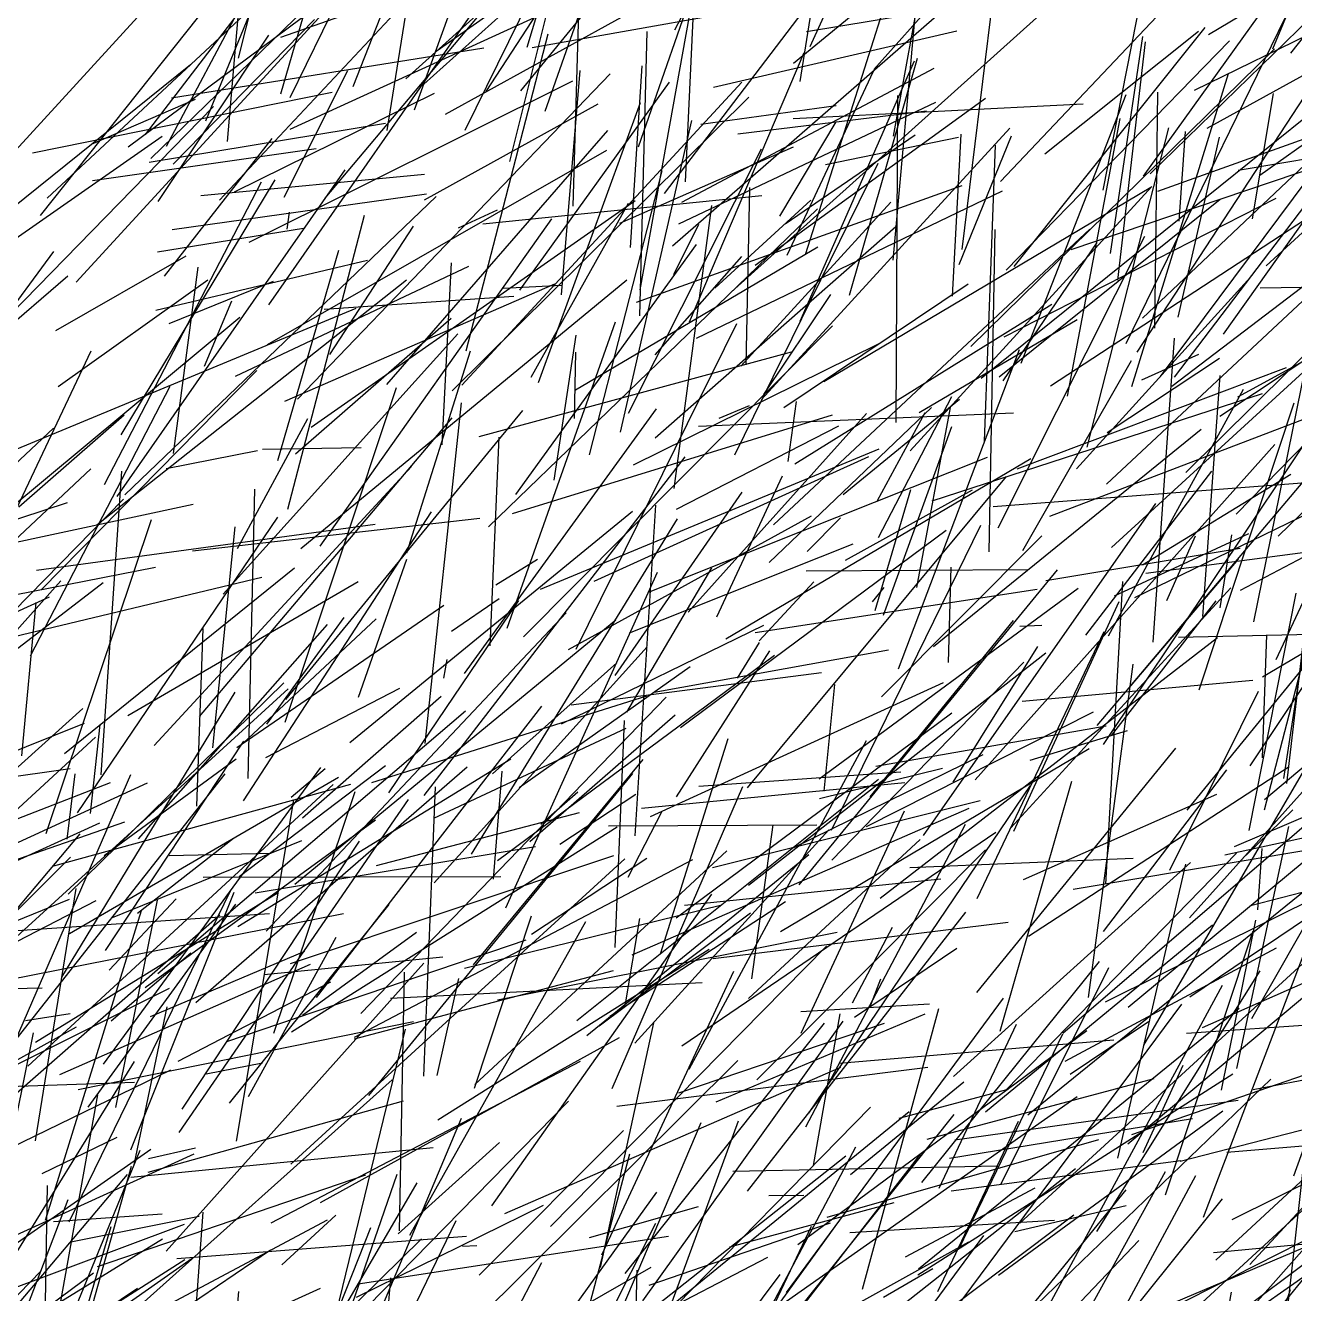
# Model space of a CAD drawing. Header units: metres. Extents: x 0 to 1019, y 0 to 619.
# Drawn here: x 517.8 to 592.2, y 149.5 to 223.9 of the extents above; entities that cross this region are included whole.
import ezdxf

# ---------------------------------------------------------------- set-up
doc = ezdxf.new("R2010")
doc.units = ezdxf.units.M

msp = doc.modelspace()

# ---------------------------------------------------------------- linework, layer by layer
at = {"color": 232}
for p, q in [((555.84, 223.612), (566.093, 243.316)), ((575.898, 197.884), (591.676, 203.824)), ((583.442, 191.768), (594.991, 193.301)), ((526.2, 175.22), (532.143, 175.349)), ((539.175, 166.864), (557.442, 167.778)), ((558.264, 160.791), (570.514, 165.936)), ((522.007, 151.138), (537.731, 156.5))]:
    msp.add_line(p, q, dxfattribs=at)
at = {"color": 148}
for p, q in [((590.888, 222.5), (598.814, 241.727)), ((530.147, 158.488), (533.509, 178.486)), ((552.445, 160.536), (570.674, 162.825))]:
    msp.add_line(p, q, dxfattribs=at)
at = {"color": 6}
for p, q in [((563.772, 222.636), (572.392, 241.606)), ((546.725, 179.21), (556.743, 186.291)), ((577.603, 144.047), (584.601, 156.704)), ((519.436, 153.766), (525.793, 154.221))]:
    msp.add_line(p, q, dxfattribs=at)
at = {"color": 229}
for p, q in [((546.809, 220.027), (562.667, 239.466)), ((555.935, 195.513), (565.454, 200.394)), ((579.926, 188.125), (587.304, 197.749)), ((516.054, 162.938), (529.487, 180.002)), ((500.761, 155.542), (520.436, 175.122)), ((516.192, 154.661), (518.265, 164.827))]:
    msp.add_line(p, q, dxfattribs=at)
at = {"color": 105}
for p, q in [((548.233, 218.833), (555.055, 238.251)), ((508.704, 191.758), (527.619, 195.806)), ((560.637, 162.069), (574.053, 175.56)), ((589.529, 151.262), (607.517, 170.609)), ((509.552, 149.478), (527.665, 157.732))]:
    msp.add_line(p, q, dxfattribs=at)
at = {"color": 186}
for p, q in [((591.935, 222.24), (604.841, 238.622)), ((567.575, 189.588), (569.671, 196.671))]:
    msp.add_line(p, q, dxfattribs=at)
at = {"color": 210}
for p, q in [((547.197, 222.597), (551.765, 237.945)), ((556.684, 162.71), (567.076, 181.962)), ((579.192, 173.254), (592.695, 175.517))]:
    msp.add_line(p, q, dxfattribs=at)
at = {"color": 164}
for p, q in [((544.787, 219.99), (555.832, 236.935)), ((581.421, 193.272), (600.638, 210.843)), ((520.079, 181.193), (533.557, 192.085)), ((572.187, 135.484), (587.933, 155.094))]:
    msp.add_line(p, q, dxfattribs=at)
at = {"color": 111}
msp.add_line((538.991, 217.701), (541.913, 236.174), dxfattribs=at)
at = {"color": 142}
for p, q in [((541.14, 220.414), (558.356, 235.923)), ((538.97, 202.822), (551.908, 217.704)), ((567.274, 166.317), (567.908, 167.99)), ((568.991, 159.832), (575.37, 161.523))]:
    msp.add_line(p, q, dxfattribs=at)
at = {"color": 218}
for p, q in [((528.353, 218.277), (535.361, 235.303)), ((564.661, 215.71), (572.461, 217.312)), ((583.329, 164.115), (592.841, 180.412)), ((563.969, 157.048), (565.523, 165.951))]:
    msp.add_line(p, q, dxfattribs=at)
at = {"color": 96}
for p, q in [((529.627, 217.054), (531.193, 235.569)), ((564.58, 203.002), (583.728, 214.379)), ((528.525, 130.521), (530.293, 149.666))]:
    msp.add_line(p, q, dxfattribs=at)
at = {"color": 25}
for p, q in [((536.994, 220.288), (542.729, 234.921)), ((526.446, 215.742), (534.717, 224.204)), ((581.798, 208.938), (583.428, 222.901)), ((533.171, 195.527), (537.65, 212.74)), ((556.617, 189.479), (567.065, 201.116)), ((511.128, 186.742), (519.191, 190.372)), ((506.615, 173.195), (522.777, 179.509)), ((541.139, 162.284), (541.822, 179.248)), ((509.049, 171.194), (522.145, 177.13))]:
    msp.add_line(p, q, dxfattribs=at)
at = {"color": 123}
for p, q in [((543.563, 217.727), (551.991, 234.945)), ((514.059, 187.322), (531.642, 191.533))]:
    msp.add_line(p, q, dxfattribs=at)
at = {"color": 174}
for p, q in [((587.111, 223.334), (605.867, 234.526)), ((558.296, 189.216), (562.156, 197.465)), ((567.616, 180.449), (581.109, 182.812)), ((553.332, 169.403), (573.082, 178.001))]:
    msp.add_line(p, q, dxfattribs=at)
at = {"color": 55}
for p, q in [((526.056, 216.788), (535.022, 233.71)), ((519.331, 144.23), (539.277, 162.066))]:
    msp.add_line(p, q, dxfattribs=at)
at = {"color": 73}
for p, q in [((574.925, 214.728), (593.136, 233.966)), ((526.796, 158.982), (540.228, 178.5)), ((516.946, 133.766), (522.81, 153.471))]:
    msp.add_line(p, q, dxfattribs=at)
at = {"color": 160}
for p, q in [((524.814, 217.474), (536.914, 233.271)), ((526.352, 219.627), (544.643, 222.558)), ((528.062, 213.895), (541.178, 215.152)), ((562.23, 201.473), (573.028, 208.714)), ((546.332, 195.264), (565.079, 201.04)), ((553.519, 176.371), (554.73, 195.743)), ((553.894, 177.999), (569.316, 179.506))]:
    msp.add_line(p, q, dxfattribs=at)
at = {"color": 165}
for p, q in [((556.465, 214.697), (557.317, 232.953)), ((525.328, 181.661), (540.41, 198.018)), ((580.956, 170.763), (588.185, 180.247)), ((515.642, 149.331), (524.177, 163.149)), ((535.561, 141.364), (543.348, 159.836))]:
    msp.add_line(p, q, dxfattribs=at)
at = {"color": 168}
for p, q in [((562.785, 221.651), (577.17, 233.48)), ((547.482, 222.575), (567.002, 226.04)), ((522.883, 171.58), (533.988, 176.097)), ((566.375, 165.745), (572.361, 169.795)), ((519.545, 141.157), (523.994, 157.01))]:
    msp.add_line(p, q, dxfattribs=at)
at = {"color": 162}
for p, q in [((553.705, 216.747), (559.167, 232.414)), ((541.711, 177.415), (552.988, 182.69)), ((541.006, 144.8), (559.531, 163.212)), ((517.921, 144.879), (527.559, 151.62))]:
    msp.add_line(p, q, dxfattribs=at)
at = {"color": 145}
for p, q in [((529.155, 213.627), (545.889, 231.492)), ((556.7, 206.504), (563.417, 222.281)), ((534.531, 200.327), (553.511, 213.611)), ((503.92, 177.063), (522.344, 191.227)), ((555.942, 178.661), (561.399, 187.21)), ((530.865, 161.097), (536, 170.431)), ((516.221, 161.673), (524.186, 161.942))]:
    msp.add_line(p, q, dxfattribs=at)
at = {"color": 134}
for p, q in [((563.193, 220.58), (564.98, 231.898)), ((590.495, 209.769), (602.603, 220.974)), ((518.206, 216.406), (535.764, 219.951)), ((550.367, 144.543), (569.569, 160.224)), ((585.098, 149.029), (599.659, 155.203))]:
    msp.add_line(p, q, dxfattribs=at)
at = {"color": 26}
for p, q in [((580.95, 214.209), (584.311, 231.322)), ((576.185, 184.268), (589.718, 185.49))]:
    msp.add_line(p, q, dxfattribs=at)
at = {"color": 37}
for p, q in [((519.054, 213.742), (537.786, 231.187)), ((537.195, 149.348), (548.14, 154.731))]:
    msp.add_line(p, q, dxfattribs=at)
at = {"color": 89}
msp.add_line((530.274, 221.953), (532.548, 230.914), dxfattribs=at)
at = {"color": 132}
for p, q in [((567.493, 221.284), (575.802, 230.6)), ((589.498, 176.686), (592.256, 190.603)), ((522.409, 175.231), (530.129, 180.878)), ((589.577, 172.287), (609.532, 177.445)), ((526.736, 163.171), (535.689, 167.819)), ((571.943, 157.491), (586.174, 159.801)), ((587.403, 151.966), (606.193, 153.719))]:
    msp.add_line(p, q, dxfattribs=at)
at = {"color": 141}
for p, q in [((583.693, 215.178), (600.184, 231.206)), ((526.39, 211.916), (541.284, 213.991)), ((558.436, 200.847), (560.215, 201.592)), ((572.159, 179.514), (577.12, 187.478)), ((566.103, 153.121), (578.082, 153.852))]:
    msp.add_line(p, q, dxfattribs=at)
at = {"color": 244}
for p, q in [((532.757, 223.179), (550.007, 229.236)), ((512.03, 207.767), (525.807, 217.375)), ((591.202, 193.93), (603.019, 205.527)), ((526.968, 160.351), (537.361, 176.059)), ((523.971, 157.979), (530.022, 173.073)), ((511.095, 141.362), (527.123, 151.541))]:
    msp.add_line(p, q, dxfattribs=at)
at = {"color": 15}
for p, q in [((546.174, 215.894), (549.358, 228.617)), ((581.437, 182.252), (587.557, 190.137))]:
    msp.add_line(p, q, dxfattribs=at)
at = {"color": 204}
for p, q in [((555.227, 214.011), (566.602, 228.945)), ((539.078, 178.901), (546.693, 190.165)), ((574.803, 150.626), (587.961, 160.25))]:
    msp.add_line(p, q, dxfattribs=at)
at = {"color": 50}
for p, q in [((568.63, 210.117), (570.31, 228.691)), ((512.751, 209.742), (527.45, 221.58)), ((520.84, 177.719), (532.573, 195.043))]:
    msp.add_line(p, q, dxfattribs=at)
at = {"color": 191}
for p, q in [((586.291, 220.07), (604.46, 228.962)), ((530.172, 181.557), (542.307, 189.901)), ((556.415, 172.314), (571.421, 173.849))]:
    msp.add_line(p, q, dxfattribs=at)
at = {"color": 254}
msp.add_line((525.143, 216.058), (537.511, 228.097), dxfattribs=at)
at = {"color": 181}
for p, q in [((542.395, 218.666), (559.583, 228.141)), ((530.304, 173.998), (538.894, 180.489)), ((563.523, 159.33), (572.864, 177.062)), ((575.284, 161.515), (588.753, 175.356)), ((541.914, 162.337), (543.189, 168.006))]:
    msp.add_line(p, q, dxfattribs=at)
at = {"color": 1}
for p, q in [((553.816, 208.373), (557.331, 227.929)), ((541.177, 213.649), (551.34, 219.266)), ((562.305, 212.241), (569.917, 217.448))]:
    msp.add_line(p, q, dxfattribs=at)
at = {"color": 241}
msp.add_line((541.912, 222.395), (548.723, 227.213), dxfattribs=at)
at = {"color": 177}
for p, q in [((532.04, 207.498), (545.29, 226.493)), ((547.418, 203.258), (553.134, 213.457)), ((556.076, 161.312), (568.134, 165.399)), ((536.016, 148.433), (540.065, 165.048))]:
    msp.add_line(p, q, dxfattribs=at)
at = {"color": 18}
for p, q in [((533.299, 219.642), (536.667, 226.539)), ((538.365, 174.643), (550.246, 177.751)), ((578.515, 141.883), (586.364, 156.466))]:
    msp.add_line(p, q, dxfattribs=at)
at = {"color": 133}
for p, q in [((563.519, 210.501), (568.657, 226.688)), ((540.128, 192.968), (543.876, 204.798))]:
    msp.add_line(p, q, dxfattribs=at)
at = {"color": 93}
for p, q in [((513.239, 212.203), (525.487, 225.596)), ((576.668, 180.81), (582.374, 182.548)), ((539.624, 153.047), (545.557, 158.402))]:
    msp.add_line(p, q, dxfattribs=at)
at = {"color": 248}
for p, q in [((520.75, 208.828), (536.075, 225.522)), ((558.042, 174.516), (573.73, 178.441))]:
    msp.add_line(p, q, dxfattribs=at)
at = {"color": 211}
for p, q in [((523.811, 216.745), (535.553, 225.511)), ((577.846, 202.747), (595.814, 214.497)), ((583.862, 187.717), (585.123, 205.529)), ((515.055, 168.46), (533.186, 184.98))]:
    msp.add_line(p, q, dxfattribs=at)
at = {"color": 85}
for p, q in [((532.756, 219.858), (534.51, 225.89)), ((589.684, 212.529), (590.922, 219.867)), ((586.756, 165.144), (605.081, 173.236))]:
    msp.add_line(p, q, dxfattribs=at)
at = {"color": 140}
msp.add_line((535.359, 213.734), (545.211, 225.479), dxfattribs=at)
at = {"color": 242}
for p, q in [((540.082, 220.743), (545.629, 225.743)), ((584.963, 202.72), (603.913, 217.189))]:
    msp.add_line(p, q, dxfattribs=at)
at = {"color": 108}
for p, q in [((540.594, 218.924), (542.998, 225.595)), ((533.72, 201.956), (552.057, 221.02)), ((573.986, 199.498), (574.632, 216.846)), ((564.303, 179.708), (579.479, 190.89)), ((535.078, 154.884), (552.607, 164.562))]:
    msp.add_line(p, q, dxfattribs=at)
at = {"color": 156}
for p, q in [((555.696, 210.957), (572.613, 225.69)), ((559.156, 208.254), (578.183, 225.35)), ((550.097, 165.543), (567.776, 179.702)), ((566.141, 156.519), (572.777, 161.956))]:
    msp.add_line(p, q, dxfattribs=at)
at = {"color": 11}
for p, q in [((563.556, 223.513), (575.272, 225.47)), ((537.433, 165.958), (555.329, 184.501)), ((570.98, 143.066), (590.772, 162.123)), ((538.446, 133.069), (548.038, 151.361))]:
    msp.add_line(p, q, dxfattribs=at)
at = {"color": 36}
for p, q in [((568.654, 217.377), (570.18, 225.707)), ((547.849, 202.931), (553.836, 219.352)), ((574.85, 203.277), (587.802, 213.677)), ((562.423, 137.344), (573.945, 152.944))]:
    msp.add_line(p, q, dxfattribs=at)
at = {"color": 188}
for p, q in [((572.681, 210.744), (574.534, 225.845)), ((587.771, 200.977), (604.423, 211.984)), ((503.903, 165.916), (520.359, 172.668))]:
    msp.add_line(p, q, dxfattribs=at)
at = {"color": 33}
for p, q in [((518.666, 212.73), (528.639, 225.242)), ((518.381, 164.275), (532.596, 173.044)), ((583.29, 157.813), (585.626, 162.935))]:
    msp.add_line(p, q, dxfattribs=at)
at = {"color": 56}
for p, q in [((533.298, 217.789), (548.775, 224.862)), ((517.786, 165.56), (520.406, 165.968))]:
    msp.add_line(p, q, dxfattribs=at)
at = {"color": 223}
for p, q in [((549.884, 213.272), (550.228, 225.327)), ((502.137, 136.285), (521.783, 150.764))]:
    msp.add_line(p, q, dxfattribs=at)
at = {"color": 239}
for p, q in [((582.282, 205.232), (592.017, 225.142)), ((580.078, 166.891), (582.701, 186.442)), ((525.548, 168.316), (543.574, 183.707))]:
    msp.add_line(p, q, dxfattribs=at)
at = {"color": 77}
for p, q in [((587.03, 217.838), (599.805, 224.882)), ((560.539, 188.291), (577.079, 190.833)), ((511.356, 159.953), (520.778, 165.184)), ((544.369, 150.636), (552.829, 159.103))]:
    msp.add_line(p, q, dxfattribs=at)
at = {"color": 247}
for p, q in [((590.114, 215.091), (604.584, 225.34)), ((582.617, 202.701), (588.285, 221.041)), ((553.231, 134.708), (553.631, 150.929))]:
    msp.add_line(p, q, dxfattribs=at)
at = {"color": 171}
for p, q in [((583.304, 215.026), (590.079, 224.46)), ((533.922, 193.209), (553.03, 208.956)), ((586.019, 166.935), (595.706, 173.473)), ((587.883, 161.472), (589.893, 171.423)), ((516.952, 141.662), (535.085, 149.873))]:
    msp.add_line(p, q, dxfattribs=at)
at = {"color": 238}
for p, q in [((525.562, 213.547), (532.053, 223.295)), ((547.351, 176.044), (555.856, 183.472)), ((532.341, 164.818), (537.11, 178.964))]:
    msp.add_line(p, q, dxfattribs=at)
at = {"color": 71}
for p, q in [((543.61, 204.803), (548.417, 223.373)), ((575.143, 205.625), (591.079, 213.738)), ((565.012, 176.71), (573.773, 194.578)), ((527.822, 178.106), (528.199, 188.518)), ((524.794, 167.479), (538.304, 177.311)), ((518.634, 142.257), (522.034, 161.196))]:
    msp.add_line(p, q, dxfattribs=at)
at = {"color": 183}
for p, q in [((553.78, 206.855), (554.225, 223.511)), ((526.028, 152.026), (541.133, 168.913))]:
    msp.add_line(p, q, dxfattribs=at)
at = {"color": 158}
for p, q in [((558.116, 220.239), (572.364, 223.553)), ((542.304, 185.613), (542.509, 186.713)), ((571.339, 155.726), (575.861, 165.329))]:
    msp.add_line(p, q, dxfattribs=at)
at = {"color": 237}
for p, q in [((575.726, 209.731), (586.927, 223.75)), ((561.062, 202.236), (564.989, 208.106)), ((554.298, 190.661), (574.169, 198.565)), ((547.45, 170.602), (554.193, 175.059))]:
    msp.add_line(p, q, dxfattribs=at)
at = {"color": 22}
for p, q in [((577.522, 216.343), (586.534, 223.53)), ((518.432, 191.95), (538.281, 194.641)), ((581.106, 173.55), (582.086, 191.288)), ((516.227, 162.167), (523.957, 179.974)), ((563.049, 152.419), (579.985, 164.968)), ((585.378, 143.92), (602.73, 163.494)), ((524.998, 157.469), (527.751, 158.082))]:
    msp.add_line(p, q, dxfattribs=at)
at = {"color": 182}
for p, q in [((581.37, 210.497), (583.272, 223.22)), ((543.355, 202.777), (559.759, 220.532)), ((559.513, 185.619), (560.806, 187.699)), ((550.679, 164.682), (563.702, 175.272))]:
    msp.add_line(p, q, dxfattribs=at)
at = {"color": 224}
for p, q in [((573.185, 205.053), (590.986, 222.496)), ((576.127, 204.071), (582.28, 219.814)), ((516.764, 195.461), (530.358, 206.776)), ((585.856, 177.871), (596.073, 190.4))]:
    msp.add_line(p, q, dxfattribs=at)
at = {"color": 198}
for p, q in [((575.255, 209.518), (588.339, 222.965)), ((546.974, 188.03), (565.087, 206.266)), ((553.179, 188.277), (566.293, 193.492)), ((552.924, 150.729), (564.62, 165.399)), ((550.358, 143.028), (557.381, 159.579))]:
    msp.add_line(p, q, dxfattribs=at)
at = {"color": 28}
for p, q in [((585.12, 203.249), (600.221, 223.112)), ((590.274, 185.696), (604.877, 194.325))]:
    msp.add_line(p, q, dxfattribs=at)
at = {"color": 125}
for p, q in [((563.18, 206.527), (569.887, 221.782)), ((566.08, 208.05), (570.061, 221.95)), ((560.016, 203.976), (560.24, 214.367)), ((535.062, 193.351), (548.625, 212.529))]:
    msp.add_line(p, q, dxfattribs=at)
at = {"color": 10}
for p, q in [((532.955, 213.801), (536.68, 221.22)), ((570.873, 146.769), (585.557, 166.5))]:
    msp.add_line(p, q, dxfattribs=at)
at = {"color": 159}
for p, q in [((549.197, 208.085), (550.286, 221.227)), ((545.778, 208.466), (549.216, 208.647)), ((513.488, 187.562), (521.637, 204.795)), ((531.935, 182.919), (536.466, 189.16)), ((572.03, 155.571), (585.488, 157.348))]:
    msp.add_line(p, q, dxfattribs=at)
at = {"color": 79}
for p, q in [((553.239, 210.846), (553.924, 221.492)), ((561.36, 192.395), (570.882, 201.473))]:
    msp.add_line(p, q, dxfattribs=at)
at = {"color": 103}
for p, q in [((556.242, 213.511), (571.039, 221.362)), ((549.207, 182.944), (561.063, 188.713)), ((554.638, 184.802), (568.353, 187.275)), ((545.157, 180.007), (552.444, 186.511)), ((573.545, 167.194), (585.204, 181.51)), ((576.062, 153.676), (596.012, 171.986))]:
    msp.add_line(p, q, dxfattribs=at)
at = {"color": 84}
for p, q in [((562.418, 210.402), (567.483, 221.188)), ((590.142, 208.49), (602.323, 208.709))]:
    msp.add_line(p, q, dxfattribs=at)
at = {"color": 61}
for p, q in [((583.239, 206.706), (598.434, 221.059)), ((553.104, 173.96), (555.093, 177.819))]:
    msp.add_line(p, q, dxfattribs=at)
at = {"color": 78}
for p, q in [((584.147, 214.149), (603.534, 221.086)), ((570.159, 201.176), (579.426, 206.634)), ((591.7, 179.449), (593.024, 190.814)), ((555.914, 171.562), (572.067, 183.575))]:
    msp.add_line(p, q, dxfattribs=at)
at = {"color": 231}
for p, q in [((530.89, 211.162), (549.871, 220.622)), ((519.917, 168.095), (530.074, 184.8)), ((512.748, 167.306), (518.758, 167.47)), ((563.222, 166.073), (570.763, 166.52))]:
    msp.add_line(p, q, dxfattribs=at)
at = {"color": 29}
for p, q in [((546.762, 208.354), (555.531, 220.541)), ((530.212, 193.207), (534.332, 200.832)), ((588.764, 162.744), (591.822, 176.923)), ((582.622, 158.868), (597.452, 164.011))]:
    msp.add_line(p, q, dxfattribs=at)
at = {"color": 246}
msp.add_line((582.94, 204.716), (593.126, 220.284), dxfattribs=at)
at = {"color": 41}
for p, q in [((521.667, 216.906), (527.743, 219.536)), ((533.005, 183.042), (539.524, 202.657)), ((533.362, 178.645), (535.349, 180.323)), ((556.253, 164.077), (574.646, 176.588)), ((548.562, 153.478), (564.727, 169.913)), ((506.556, 157.625), (526.222, 167.451))]:
    msp.add_line(p, q, dxfattribs=at)
at = {"color": 214}
msp.add_line((530.046, 214.117), (541.761, 219.895), dxfattribs=at)
at = {"color": 53}
for p, q in [((542.798, 202.458), (560.184, 219.669)), ((554.692, 204.562), (559.761, 210.323)), ((526.029, 197.906), (531.389, 198.946)), ((572.169, 162.274), (586.067, 174.813))]:
    msp.add_line(p, q, dxfattribs=at)
at = {"color": 12}
msp.add_line((560.552, 209.818), (574.053, 219.6), dxfattribs=at)
at = {"color": 7}
for p, q in [((568.805, 200.595), (568.909, 219.757)), ((581.069, 166.64), (600.008, 176.055)), ((584.59, 155.342), (589.73, 170.812))]:
    msp.add_line(p, q, dxfattribs=at)
at = {"color": 130}
for p, q in [((583.964, 206.122), (584.137, 219.961)), ((569.232, 148.926), (579.314, 156.87))]:
    msp.add_line(p, q, dxfattribs=at)
at = {"color": 185}
for p, q in [((515.171, 205.145), (528.811, 219.116)), ((548.767, 197.218), (550.061, 205.716)), ((549.107, 175.879), (553.559, 178.807))]:
    msp.add_line(p, q, dxfattribs=at)
at = {"color": 235}
for p, q in [((556.067, 212.244), (571.141, 219.364)), ((537.302, 184.502), (540.134, 192.588)), ((520.872, 161.508), (540.532, 165.485)), ((548.311, 139.405), (553.199, 157.733))]:
    msp.add_line(p, q, dxfattribs=at)
at = {"color": 31}
for p, q in [((557.37, 218.079), (565.293, 219.177)), ((575.09, 203.047), (580.591, 211.135)), ((565.835, 192.537), (573.293, 196.647)), ((524.251, 147.893), (535.482, 153.879))]:
    msp.add_line(p, q, dxfattribs=at)
at = {"color": 63}
for p, q in [((559.529, 217.521), (570.579, 218.86)), ((563.596, 193.034), (565.553, 195.009))]:
    msp.add_line(p, q, dxfattribs=at)
at = {"color": 44}
for p, q in [((562.781, 218.414), (579.768, 219.266)), ((522.369, 162.985), (535.088, 180.384)), ((537.07, 164.57), (556.892, 174.983)), ((545.455, 166.76), (565.344, 170.73)), ((568.071, 149.33), (570.968, 151.02))]:
    msp.add_line(p, q, dxfattribs=at)
at = {"color": 95}
for p, q in [((573.784, 203.189), (593.596, 219.128)), ((518.762, 156.579), (523.167, 158.709))]:
    msp.add_line(p, q, dxfattribs=at)
at = {"color": 137}
for p, q in [((587.994, 205.77), (597.325, 218.912)), ((531.894, 170.789), (549.465, 189.435)), ((543.394, 152.319), (544.231, 152.357))]:
    msp.add_line(p, q, dxfattribs=at)
at = {"color": 49}
for p, q in [((525.045, 215.853), (538.878, 218.142)), ((555.805, 196.721), (558.002, 213.304)), ((511.316, 155.374), (526.306, 162.655))]:
    msp.add_line(p, q, dxfattribs=at)
at = {"color": 13}
for p, q in [((552.656, 200.039), (556.828, 218.294)), ((572.114, 208.009), (572.615, 217.485))]:
    msp.add_line(p, q, dxfattribs=at)
at = {"color": 249}
for p, q in [((562.003, 212.693), (565.286, 218.214)), ((532.575, 198.372), (536.159, 210.696)), ((573.55, 172.709), (580.992, 188.358)), ((585.365, 188.025), (593.143, 188.185)), ((553.461, 146.357), (567.297, 160.474))]:
    msp.add_line(p, q, dxfattribs=at)
at = {"color": 146}
for p, q in [((578.844, 202.14), (581.928, 218.41)), ((588.739, 195.229), (606.705, 213.642)), ((541.741, 173.627), (554.211, 187.45))]:
    msp.add_line(p, q, dxfattribs=at)
at = {"color": 47}
for p, q in [((584.304, 203.289), (595.399, 218.193)), ((512.388, 193.346), (520.256, 195.905)), ((536.8, 181.853), (553.354, 195.394)), ((520.293, 172.948), (532.926, 185.349)), ((534.848, 166.908), (548.054, 183.973)), ((555.016, 169.511), (558.974, 182.079)), ((512.966, 135.866), (520.293, 155.063))]:
    msp.add_line(p, q, dxfattribs=at)
at = {"color": 220}
msp.add_line((525.94, 209.165), (532.249, 217.241), dxfattribs=at)
at = {"color": 118}
for p, q in [((560.913, 201.944), (575.474, 217.851)), ((553.417, 198.12), (567.772, 205.214))]:
    msp.add_line(p, q, dxfattribs=at)
at = {"color": 251}
for p, q in [((572.512, 209.847), (575.577, 217.392)), ((556.179, 182.716), (571.733, 194.284)), ((562.384, 149.604), (575.091, 166.86))]:
    msp.add_line(p, q, dxfattribs=at)
at = {"color": 215}
for p, q in [((579.996, 199.146), (584.782, 217.858)), ((591.519, 179.733), (594.36, 198.244))]:
    msp.add_line(p, q, dxfattribs=at)
at = {"color": 180}
for p, q in [((585.326, 206.766), (587.756, 217.325)), ((535.628, 204.582), (540.526, 212.097))]:
    msp.add_line(p, q, dxfattribs=at)
at = {"color": 152}
for p, q in [((585.403, 212.395), (585.772, 217.645)), ((567.864, 172.717), (587.631, 187.993)), ((571.247, 149.679), (575.983, 159.647)), ((502.613, 134.384), (518.69, 150.856))]:
    msp.add_line(p, q, dxfattribs=at)
at = {"color": 82}
for p, q in [((521.713, 214.785), (534.816, 216.647)), ((588.845, 215.389), (593.503, 216.165)), ((533.576, 173.55), (552.381, 189.038)), ((572.503, 152.193), (578.577, 164.765))]:
    msp.add_line(p, q, dxfattribs=at)
at = {"color": 72}
msp.add_line((531.966, 205.165), (551.856, 216.561), dxfattribs=at)
at = {"color": 81}
for p, q in [((552.613, 212.279), (562.798, 216.743)), ((577.808, 195.103), (595.308, 201.806))]:
    msp.add_line(p, q, dxfattribs=at)
at = {"color": 144}
for p, q in [((553.131, 201.138), (560.919, 216.63)), ((570.023, 190.92), (571.99, 201.471))]:
    msp.add_line(p, q, dxfattribs=at)
at = {"color": 5}
msp.add_line((579.062, 210.742), (598.015, 217.131), dxfattribs=at)
at = {"color": 150}
for p, q in [((559.358, 198.697), (567.751, 215.787)), ((567.769, 193.86), (572.068, 202.125)), ((547.978, 190.838), (567.819, 199.044))]:
    msp.add_line(p, q, dxfattribs=at)
at = {"color": 167}
for p, q in [((523.168, 196.268), (536.518, 215.396)), ((525.426, 207.176), (537.833, 210.114))]:
    msp.add_line(p, q, dxfattribs=at)
at = {"color": 90}
for p, q in [((550.847, 198.698), (555.102, 215.349)), ((550.02, 202.502), (564.216, 210.89))]:
    msp.add_line(p, q, dxfattribs=at)
at = {"color": 139}
for p, q in [((581.134, 196.983), (600.753, 215.299)), ((585.999, 171.574), (594.341, 180.871)), ((553.495, 164.224), (564.86, 176.733)), ((543.518, 168.62), (558.598, 172.335))]:
    msp.add_line(p, q, dxfattribs=at)
at = {"color": 75}
for p, q in [((522.42, 196.964), (531.614, 214.699)), ((563.132, 173.494), (578.274, 191.963)), ((551.568, 151.811), (559.307, 168.439))]:
    msp.add_line(p, q, dxfattribs=at)
at = {"color": 8}
msp.add_line((523.394, 199.865), (532.422, 214.821), dxfattribs=at)
at = {"color": 252}
for p, q in [((553.594, 207.654), (572.669, 214.493)), ((544.928, 194.474), (564.203, 213.118)), ((574.492, 195.666), (593.335, 197.128)), ((566.837, 149.814), (571.318, 166.255)), ((532.807, 151.229), (535.969, 154.143))]:
    msp.add_line(p, q, dxfattribs=at)
at = {"color": 113}
for p, q in [((569.627, 198.935), (583.783, 214.433)), ((576.229, 193.089), (582.598, 204.234)), ((541.16, 178.735), (556.449, 198.576)), ((524.982, 156.662), (539.944, 160.841))]:
    msp.add_line(p, q, dxfattribs=at)
at = {"color": 27}
for p, q in [((523.605, 196.351), (541.846, 213.849)), ((567.708, 196.027), (570.514, 201.174)), ((505.788, 169.962), (521.15, 183.841)), ((522.47, 169.649), (530.583, 181.912))]:
    msp.add_line(p, q, dxfattribs=at)
at = {"color": 70}
msp.add_line((544.598, 212.236), (560.947, 213.895), dxfattribs=at)
at = {"color": 245}
for p, q in [((557.111, 205.531), (575.039, 214.166)), ((521.596, 177.675), (522.172, 182.892)), ((547.989, 177.059), (550.166, 178.962)), ((512.176, 170.486), (532.087, 171.825))]:
    msp.add_line(p, q, dxfattribs=at)
at = {"color": 155}
for p, q in [((558.183, 208.468), (563.813, 213.627)), ((559.706, 203.907), (568.504, 213.505)), ((519.712, 202.705), (528.477, 208.965)), ((564.319, 178.565), (571.525, 180.345)), ((522.701, 168.509), (526.626, 172.69))]:
    msp.add_line(p, q, dxfattribs=at)
at = {"color": 76}
for p, q in [((585.789, 197.662), (601.958, 213.716)), ((502.285, 171.64), (519.859, 191.312)), ((553.968, 149.122), (565.711, 165.522))]:
    msp.add_line(p, q, dxfattribs=at)
at = {"color": 51}
for p, q in [((533.133, 211.924), (533.26, 212.919)), ((534.37, 135.874), (543.023, 153.836))]:
    msp.add_line(p, q, dxfattribs=at)
at = {"color": 154}
for p, q in [((543.155, 212.007), (545.458, 213.052)), ((525.523, 210.592), (534.085, 211.991)), ((531.684, 199.037), (537.468, 199.133)), ((560.151, 166.842), (570.22, 176.151)), ((545.882, 154.245), (565.568, 162.815))]:
    msp.add_line(p, q, dxfattribs=at)
at = {"color": 19}
for p, q in [((554.696, 199.705), (568.796, 212.091)), ((584.854, 174.357), (590.037, 184.858)), ((562.812, 175.697), (573.917, 181.148)), ((533.324, 168.893), (552.271, 175.231)), ((516.744, 167.939), (536.415, 171.82)), ((537.293, 150.125), (555.47, 152.916))]:
    msp.add_line(p, q, dxfattribs=at)
at = {"color": 135}
for p, q in [((555.783, 209.271), (557.256, 212.224)), ((572.254, 158.558), (588.851, 160.887))]:
    msp.add_line(p, q, dxfattribs=at)
at = {"color": 54}
for p, q in [((561.63, 194.595), (580.154, 211.928)), ((557.227, 200.374), (575.694, 201.166)), ((570.627, 158.594), (583.932, 162.163)), ((554.338, 150.036), (564.958, 153.693))]:
    msp.add_line(p, q, dxfattribs=at)
at = {"color": 217}
for p, q in [((574.266, 193.012), (574.609, 211.904)), ((590.278, 180.946), (590.534, 188.145)), ((582.531, 145.159), (601.062, 162.21)), ((553.371, 139.074), (562.008, 150.663)), ((574.792, 138.061), (593.04, 150.777))]:
    msp.add_line(p, q, dxfattribs=at)
at = {"color": 52}
for p, q in [((574.795, 194.415), (583.392, 211.522)), ((563.238, 164.811), (569.305, 177.838)), ((551.947, 176.966), (564.171, 177.026)), ((509.417, 166.112), (521.924, 172.591))]:
    msp.add_line(p, q, dxfattribs=at)
at = {"color": 151}
for p, q in [((506.347, 192.758), (519.442, 210.622)), ((582.409, 166.326), (593.52, 175.547)), ((558.078, 169.19), (575.379, 171.308)), ((520.443, 152.584), (527.974, 154.081))]:
    msp.add_line(p, q, dxfattribs=at)
at = {"color": 192}
for p, q in [((546.533, 196.368), (557.114, 211.019)), ((563.702, 160.118), (576.682, 179.325)), ((561.851, 148.74), (579.409, 161.094))]:
    msp.add_line(p, q, dxfattribs=at)
at = {"color": 23}
for p, q in [((519.571, 205.98), (527.207, 210.37)), ((526.217, 206.401), (532.33, 208.871)), ((533.607, 198.763), (542.742, 206.713)), ((588.631, 175.746), (593.315, 177.733)), ((587.551, 151.502), (600.397, 163.415))]:
    msp.add_line(p, q, dxfattribs=at)
at = {"color": 115}
for p, q in [((530.092, 203.32), (543.77, 209.766)), ((570.111, 151.004), (588.906, 166.273)), ((563.201, 142.101), (579.218, 154.17))]:
    msp.add_line(p, q, dxfattribs=at)
at = {"color": 38}
for p, q in [((542.207, 199.287), (542.76, 209.955)), ((569.354, 151.701), (576.954, 155.749))]:
    msp.add_line(p, q, dxfattribs=at)
at = {"color": 201}
for p, q in [((509.056, 199.529), (520.261, 209.191)), ((528.207, 173.957), (545.636, 173.995)), ((539.71, 153.231), (540.003, 168.379)), ((559.055, 152.288), (568.687, 154.881))]:
    msp.add_line(p, q, dxfattribs=at)
at = {"color": 126}
for p, q in [((526.471, 198.778), (527.899, 209.705)), ((570.409, 176.388), (584.036, 195.851)), ((578.707, 163.17), (591.105, 169.802))]:
    msp.add_line(p, q, dxfattribs=at)
at = {"color": 173}
msp.add_line((521.961, 194.605), (540.107, 208.966), dxfattribs=at)
at = {"color": 45}
for p, q in [((532.979, 201.848), (548.817, 208.722)), ((561.548, 146.678), (572.208, 160.049))]:
    msp.add_line(p, q, dxfattribs=at)
at = {"color": 187}
for p, q in [((579.381, 197.885), (589.398, 208.92)), ((582.798, 190.342), (602.386, 199.854)), ((552.956, 166.537), (553.786, 171.524))]:
    msp.add_line(p, q, dxfattribs=at)
at = {"color": 17}
for p, q in [((589.774, 188.914), (593.807, 208.842)), ((542.754, 188.359), (545.54, 190.289)), ((560.349, 167.992), (561.596, 177.018)), ((561.25, 147.98), (565.134, 153.35))]:
    msp.add_line(p, q, dxfattribs=at)
at = {"color": 114}
for p, q in [((528.289, 203.894), (529.878, 207.731)), ((582.497, 185.097), (593.081, 197.633))]:
    msp.add_line(p, q, dxfattribs=at)
at = {"color": 106}
for p, q in [((535.292, 207.23), (546.404, 207.995)), ((530.549, 181.814), (538.346, 189.092)), ((513.921, 174.42), (524.934, 179.483)), ((588.491, 153.899), (604.724, 161.955))]:
    msp.add_line(p, q, dxfattribs=at)
at = {"color": 221}
for p, q in [((562.882, 198.167), (577.933, 207.537)), ((567.958, 184.514), (577.353, 193.962)), ((570.323, 156.058), (580.73, 169.006))]:
    msp.add_line(p, q, dxfattribs=at)
at = {"color": 178}
for p, q in [((517.299, 199.062), (537.161, 207.289)), ((538.079, 179.502), (554.208, 184.579)), ((535.453, 146.383), (549.611, 160.818)), ((564.76, 154.021), (580.693, 158.583)), ((514.986, 149.08), (527.104, 153.618))]:
    msp.add_line(p, q, dxfattribs=at)
at = {"color": 116}
for p, q in [((546.024, 188.536), (552.354, 206.49)), ((517.82, 141.598), (524.501, 157.95))]:
    msp.add_line(p, q, dxfattribs=at)
at = {"color": 64}
for p, q in [((550.054, 187.319), (559.476, 206.405)), ((523.967, 156.372), (541.683, 158.114))]:
    msp.add_line(p, q, dxfattribs=at)
at = {"color": 240}
for p, q in [((529.366, 190.54), (543.134, 205.787)), ((581.173, 200.017), (587.754, 204.37)), ((586.78, 189.229), (587.789, 203.354)), ((533.044, 184.373), (546.927, 201.292))]:
    msp.add_line(p, q, dxfattribs=at)
at = {"color": 230}
for p, q in [((588.827, 202.094), (595.16, 205.546)), ((517.4, 195.651), (523.563, 201.053)), ((518.383, 158.494), (520.761, 173.279)), ((585.82, 164.818), (599.312, 165.724))]:
    msp.add_line(p, q, dxfattribs=at)
at = {"color": 83}
msp.add_line((544.375, 199.769), (562.681, 204.746), dxfattribs=at)
at = {"color": 122}
for p, q in [((549.952, 200.839), (550.03, 204.713)), ((534.025, 165.86), (540.707, 170.719)), ((570.084, 150.653), (588.533, 162.421)), ((585.82, 131.94), (591.92, 149.788))]:
    msp.add_line(p, q, dxfattribs=at)
at = {"color": 87}
for p, q in [((568.949, 186.164), (576.047, 204.87)), ((553.025, 183.614), (558.013, 192.078))]:
    msp.add_line(p, q, dxfattribs=at)
at = {"color": 170}
for p, q in [((583.197, 203.088), (586.538, 204.601)), ((537.902, 161.161), (553.371, 180.027)), ((576.563, 170.504), (591.84, 180.43)), ((552.171, 161.562), (559.828, 179.27)), ((541.959, 159.74), (557.849, 169.73))]:
    msp.add_line(p, q, dxfattribs=at)
at = {"color": 58}
for p, q in [((518.731, 190.815), (531.348, 203.649)), ((551.481, 151.084), (554.618, 165.421))]:
    msp.add_line(p, q, dxfattribs=at)
at = {"color": 120}
for p, q in [((518.083, 186.927), (526.264, 202.729)), ((591.084, 186.716), (597.048, 199.494)), ((559.472, 144.296), (563.84, 153.492))]:
    msp.add_line(p, q, dxfattribs=at)
at = {"color": 60}
for p, q in [((581.244, 188.085), (589.165, 202.554)), ((537.079, 164.469), (552.253, 168.479)), ((585.446, 157.303), (603.506, 161.97))]:
    msp.add_line(p, q, dxfattribs=at)
at = {"color": 117}
for p, q in [((541.211, 181.792), (543.347, 201.747)), ((502.861, 164.639), (521.891, 182.148)), ((580.569, 153.195), (590.132, 168.467))]:
    msp.add_line(p, q, dxfattribs=at)
at = {"color": 102}
msp.add_line((562.488, 198.305), (562.97, 201.822), dxfattribs=at)
at = {"color": 43}
for p, q in [((565.7, 196.382), (572.521, 201.973)), ((527.572, 193.077), (544.408, 194.981)), ((571.869, 186.533), (572.026, 192.118))]:
    msp.add_line(p, q, dxfattribs=at)
at = {"color": 131}
for p, q in [((570.914, 195.998), (590.282, 202.293)), ((574.973, 155.99), (581.272, 168.661))]:
    msp.add_line(p, q, dxfattribs=at)
at = {"color": 86}
for p, q in [((586.571, 184.939), (592.131, 201.754)), ((529.594, 164.328), (547.13, 170.276)), ((550.847, 152.835), (557.232, 154.649))]:
    msp.add_line(p, q, dxfattribs=at)
at = {"color": 236}
for p, q in [((527.982, 183.369), (542.791, 200.874)), ((558.831, 187.91), (576.705, 198.492)), ((560.777, 187.804), (563.981, 191.268)), ((524.153, 157.1), (526.082, 166.354))]:
    msp.add_line(p, q, dxfattribs=at)
at = {"color": 243}
for p, q in [((543.518, 185.886), (554.77, 201.395)), ((584.67, 190.165), (586.359, 193.96))]:
    msp.add_line(p, q, dxfattribs=at)
at = {"color": 98}
for p, q in [((580.959, 181.718), (593.914, 201.116)), ((573.432, 179.664), (591.002, 199.3)), ((567.289, 178.669), (575.682, 188.984))]:
    msp.add_line(p, q, dxfattribs=at)
at = {"color": 166}
for p, q in [((504.605, 186.297), (519.426, 200.27)), ((544.04, 168.824), (553.99, 180.838)), ((518.966, 153.843), (524.588, 171.997))]:
    msp.add_line(p, q, dxfattribs=at)
at = {"color": 32}
msp.add_line((568.068, 189.304), (572.071, 200.36), dxfattribs=at)
at = {"color": 66}
for p, q in [((570.993, 187.471), (586.684, 200.209)), ((545.443, 174.921), (561.69, 186.953)), ((544.117, 161.796), (558.891, 175.489))]:
    msp.add_line(p, q, dxfattribs=at)
at = {"color": 35}
for p, q in [((545.029, 187.504), (545.556, 199.745)), ((522.807, 165.523), (527.487, 169.521))]:
    msp.add_line(p, q, dxfattribs=at)
at = {"color": 225}
for p, q in [((589.553, 180.484), (602.279, 199.535)), ((545.224, 173.829), (545.717, 180.173))]:
    msp.add_line(p, q, dxfattribs=at)
at = {"color": 129}
for p, q in [((551.105, 191.305), (567.206, 198.613)), ((576.063, 188.668), (577.353, 188.719)), ((531.776, 168.25), (542.244, 169.29))]:
    msp.add_line(p, q, dxfattribs=at)
at = {"color": 205}
for p, q in [((588.98, 190.761), (604.842, 199.154)), ((577.417, 148.224), (587.928, 167.618))]:
    msp.add_line(p, q, dxfattribs=at)
at = {"color": 179}
for p, q in [((514.416, 191.115), (521.617, 197.883)), ((543.929, 175.298), (555.996, 194.947)), ((566.247, 166.586), (568.595, 171.024))]:
    msp.add_line(p, q, dxfattribs=at)
at = {"color": 233}
for p, q in [((522.218, 179.952), (523.436, 197.754)), ((590.397, 178.504), (609.359, 194.538)), ((580.58, 182.836), (588.88, 192.587)), ((514.684, 145.897), (525.817, 152.765))]:
    msp.add_line(p, q, dxfattribs=at)
at = {"color": 9}
msp.add_line((560.093, 179.18), (575.285, 197.426), dxfattribs=at)
at = {"color": 67}
for p, q in [((583.253, 192.258), (591.939, 197.564)), ((588.079, 175.253), (604.877, 178.918))]:
    msp.add_line(p, q, dxfattribs=at)
at = {"color": 100}
for p, q in [((590.401, 177.888), (595.451, 197.441)), ((585.136, 145.632), (600.663, 157.258)), ((547.282, 144.409), (561.282, 151.692))]:
    msp.add_line(p, q, dxfattribs=at)
at = {"color": 94}
for p, q in [((530.842, 179.728), (531.23, 196.687)), ((523.779, 183.434), (537.275, 191.275)), ((531.875, 180.973), (539.726, 185.024))]:
    msp.add_line(p, q, dxfattribs=at)
at = {"color": 99}
for p, q in [((552.351, 185.769), (559.787, 196.506)), ((519.806, 162.382), (534.482, 168.851)), ((508.188, 139.066), (524.36, 149.863))]:
    msp.add_line(p, q, dxfattribs=at)
at = {"color": 119}
msp.add_line((505.22, 177.431), (523.528, 196.109), dxfattribs=at)
at = {"color": 69}
msp.add_line((519.006, 176.503), (525.167, 194.913), dxfattribs=at)
at = {"color": 24}
for p, q in [((530.571, 178.427), (541.587, 195.355)), ((564.595, 178.982), (565.215, 185.234)), ((519.458, 174.616), (536.849, 179.409))]:
    msp.add_line(p, q, dxfattribs=at)
at = {"color": 222}
msp.add_line((549.607, 187.296), (563.845, 195.129), dxfattribs=at)
at = {"color": 127}
for p, q in [((528.758, 181.522), (530.081, 194.477)), ((507.788, 188.68), (525.417, 192.12)), ((535.525, 144.885), (539.573, 156.552))]:
    msp.add_line(p, q, dxfattribs=at)
at = {"color": 153}
for p, q in [((581.597, 190.43), (589.469, 194.096)), ((589.995, 172.041), (590.259, 175.629))]:
    msp.add_line(p, q, dxfattribs=at)
at = {"color": 3}
msp.add_line((587.801, 189.727), (588.473, 194.018), dxfattribs=at)
at = {"color": 175}
msp.add_line((577.59, 191.336), (588.975, 193.24), dxfattribs=at)
at = {"color": 136}
for p, q in [((545.361, 191.09), (547.786, 192.589)), ((589.73, 161.505), (606.769, 164.797))]:
    msp.add_line(p, q, dxfattribs=at)
at = {"color": 216}
msp.add_line((563.531, 191.902), (576.552, 191.99), dxfattribs=at)
at = {"color": 184}
msp.add_line((545.93, 172.149), (554.828, 191.834), dxfattribs=at)
at = {"color": 138}
msp.add_line((567.418, 190.087), (568.098, 190.926), dxfattribs=at)
at = {"color": 59}
for p, q in [((575.526, 176.835), (588.413, 190.901)), ((521.461, 160.478), (530.109, 172.36)), ((518.749, 136.375), (519.088, 155.889))]:
    msp.add_line(p, q, dxfattribs=at)
at = {"color": 20}
for p, q in [((517.576, 181.066), (518.41, 190.047)), ((534.025, 177.438), (542.156, 184.562)), ((531.254, 173.042), (547.678, 175.755)), ((544.11, 161.582), (547.439, 171.689))]:
    msp.add_line(p, q, dxfattribs=at)
at = {"color": 34}
for p, q in [((575.709, 176.641), (581.886, 190.108)), ((528.372, 162.424), (531.676, 163.077)), ((550.928, 145.824), (565.866, 157.613)), ((531.834, 140.753), (540.748, 156.038))]:
    msp.add_line(p, q, dxfattribs=at)
at = {"color": 42}
for p, q in [((524.421, 176.205), (535.493, 188.754)), ((565.043, 174.945), (576.301, 186.56)), ((560.097, 155.549), (572.895, 171.898))]:
    msp.add_line(p, q, dxfattribs=at)
at = {"color": 172}
msp.add_line((560.164, 173.485), (577.588, 187.1), dxfattribs=at)
at = {"color": 193}
for p, q in [((549.765, 184.059), (564.432, 185.939)), ((578.583, 164.816), (595.352, 179.223))]:
    msp.add_line(p, q, dxfattribs=at)
at = {"color": 30}
for p, q in [((554.418, 177.515), (571.577, 185.367)), ((551.432, 147.132), (554.722, 153.676))]:
    msp.add_line(p, q, dxfattribs=at)
at = {"color": 197}
for p, q in [((589.659, 165.677), (601.015, 185.621)), ((565.472, 163.051), (581.57, 164.42))]:
    msp.add_line(p, q, dxfattribs=at)
at = {"color": 4}
msp.add_line((503.876, 176.04), (521.242, 182.967), dxfattribs=at)
at = {"color": 163}
for p, q in [((552.344, 169.825), (552.898, 183.128)), ((517.924, 162.883), (535.818, 179.388)), ((568.063, 138.147), (582.279, 155.633))]:
    msp.add_line(p, q, dxfattribs=at)
at = {"color": 196}
msp.add_line((567.071, 176.919), (580.368, 183.646), dxfattribs=at)
at = {"color": 80}
msp.add_line((562.03, 170.776), (580.112, 181.487), dxfattribs=at)
at = {"color": 207}
msp.add_line((530.224, 171.063), (546.227, 180.884), dxfattribs=at)
at = {"color": 208}
for p, q in [((504.173, 178.047), (520.411, 180.311)), ((538.384, 140.74), (539.197, 150.472)), ((584.953, 129.94), (588.464, 149.641))]:
    msp.add_line(p, q, dxfattribs=at)
at = {"color": 250}
for p, q in [((520.225, 176.18), (520.71, 180.014)), ((536.199, 148.022), (540.999, 152.758))]:
    msp.add_line(p, q, dxfattribs=at)
at = {"color": 228}
for p, q in [((527.777, 166.616), (543.681, 180.415)), ((558.4, 142.971), (566.447, 158.154)), ((526.655, 151.61), (543.637, 152.916))]:
    msp.add_line(p, q, dxfattribs=at)
at = {"color": 190}
for p, q in [((557.25, 179.291), (569.09, 180.116)), ((520.344, 153.759), (529.8, 173.153))]:
    msp.add_line(p, q, dxfattribs=at)
at = {"color": 107}
msp.add_line((520.37, 170.647), (536.127, 179.806), dxfattribs=at)
at = {"color": 128}
msp.add_line((574.911, 164.935), (579.114, 179.572), dxfattribs=at)
at = {"color": 219}
for p, q in [((576.28, 173.811), (587.606, 178.811)), ((581.99, 147.215), (598.236, 155.45))]:
    msp.add_line(p, q, dxfattribs=at)
at = {"color": 39}
for p, q in [((589.33, 175.237), (592.047, 177.907)), ((533.383, 164.881), (552.46, 176.903))]:
    msp.add_line(p, q, dxfattribs=at)
at = {"color": 21}
msp.add_line((507.144, 171.484), (523.618, 177.186), dxfattribs=at)
at = {"color": 48}
for p, q in [((507.7, 160.728), (520.989, 176.485)), ((551.405, 165.236), (560.275, 171.857))]:
    msp.add_line(p, q, dxfattribs=at)
at = {"color": 112}
for p, q in [((524.358, 171.842), (529.98, 176.229)), ((582.39, 158.323), (597.293, 170.793)), ((532.187, 153.688), (550.311, 163.169)), ((575.049, 144.27), (583.025, 152.668))]:
    msp.add_line(p, q, dxfattribs=at)
at = {"color": 227}
msp.add_line((533.334, 157.133), (552.907, 175.029), dxfattribs=at)
at = {"color": 147}
for p, q in [((569.621, 174.521), (582.705, 175.062)), ((509.075, 139.145), (523.759, 156.531)), ((590.897, 140.931), (592.644, 156.635))]:
    msp.add_line(p, q, dxfattribs=at)
at = {"color": 195}
msp.add_line((581.791, 157.492), (585.778, 174.707), dxfattribs=at)
at = {"color": 62}
msp.add_line((576.532, 160.032), (593.592, 173.856), dxfattribs=at)
at = {"color": 40}
for p, q in [((523.086, 160.459), (525.518, 172.596)), ((545.112, 154.697), (558.014, 172.96)), ((543.156, 139.368), (554.789, 155.494))]:
    msp.add_line(p, q, dxfattribs=at)
at = {"color": 68}
for p, q in [((529.753, 160.709), (539.091, 172.348)), ((509.227, 146.88), (525.125, 158.003))]:
    msp.add_line(p, q, dxfattribs=at)
at = {"color": 169}
msp.add_line((552.034, 165.799), (562.332, 172.519), dxfattribs=at)
at = {"color": 234}
msp.add_line((515.4, 159.663), (529.172, 171.751), dxfattribs=at)
at = {"color": 203}
msp.add_line((540.304, 152.971), (550.629, 171.35), dxfattribs=at)
at = {"color": 189}
for p, q in [((574.047, 160.208), (587.345, 171.157)), ((586.83, 154.019), (593.231, 170.818))]:
    msp.add_line(p, q, dxfattribs=at)
at = {"color": 209}
msp.add_line((525.122, 165.795), (534.152, 169.618), dxfattribs=at)
at = {"color": 92}
for p, q in [((592.105, 156.445), (596.393, 168.35)), ((554.152, 144.918), (559.572, 159.682)), ((559.237, 156.732), (574.769, 157.042)), ((575.762, 153.186), (582.28, 154.706))]:
    msp.add_line(p, q, dxfattribs=at)
at = {"color": 16}
msp.add_line((579.002, 162.409), (583.598, 165.486), dxfattribs=at)
at = {"color": 149}
msp.add_line((588.194, 157.834), (604.782, 159.22), dxfattribs=at)
at = {"color": 194}
msp.add_line((560.362, 145.012), (570.251, 157.736), dxfattribs=at)
at = {"color": 121}
msp.add_line((561.35, 155.29), (563.391, 155.318), dxfattribs=at)
at = {"color": 57}
msp.add_line((527.651, 146.616), (528.193, 154.312), dxfattribs=at)
at = {"color": 143}
msp.add_line((581.397, 136.518), (595.761, 154.222), dxfattribs=at)
at = {"color": 255}
msp.add_line((531.293, 136.417), (538.017, 153.416), dxfattribs=at)
at = {"color": 253}
msp.add_line((557.56, 143.977), (573.066, 152.577), dxfattribs=at)
at = {"color": 14}
msp.add_line((518.781, 143.073), (532.154, 152.109), dxfattribs=at)
at = {"color": 212}
msp.add_line((537.835, 141.633), (554.462, 151.091), dxfattribs=at)

doc.saveas('drawing.dxf')
